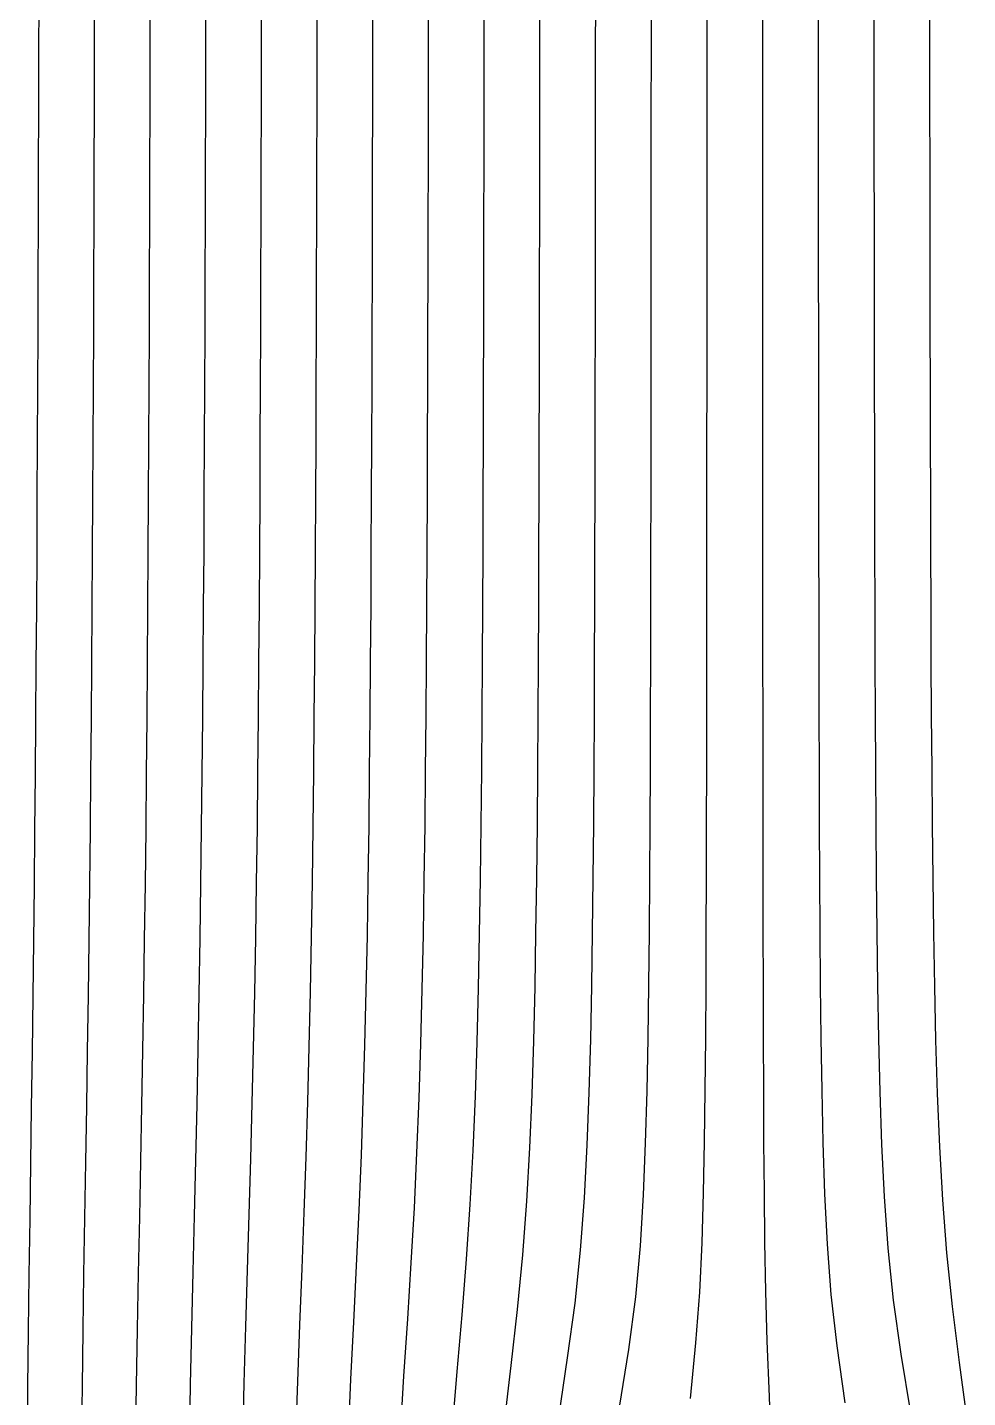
# Model space of a CAD drawing. Header units: metres. Extents: x -287 to 275, y -246 to 245.
# Drawn here: x -286.2 to -201.5, y -0.4 to 122.9 of the extents above; entities that cross this region are included whole.
import ezdxf

# ---------------------------------------------------------------- set-up
doc = ezdxf.new("R2010")
doc.units = ezdxf.units.M

msp = doc.modelspace()

# ---------------------------------------------------------------- linework, layer by layer
for p, q in [((-285.1656, 120.43677, -692.7792), (-285.15442, 125.422, -692.78186)), ((-280.15652, 120.4483, -692.77795), (-280.1457, 125.432495, -692.7808)), ((-275.14658, 120.45941, -692.77673), (-275.1362, 125.442566, -692.7798)), ((-270.13568, 120.47009, -692.77563), (-270.12582, 125.45221, -692.7788)), ((-265.12387, 120.48016, -692.77454), (-265.11465, 125.46124, -692.7779)), ((-260.11115, 120.4895, -692.77356), (-260.1027, 125.469666, -692.777)), ((-255.09756, 120.497986, -692.77264), (-255.09, 125.47717, -692.77625)), ((-250.08322, 120.50549, -692.77185), (-250.0766, 125.48395, -692.7755)), ((-245.06815, 120.51196, -692.7711), (-245.06262, 125.489624, -692.7749)), ((-240.05246, 120.51721, -692.77057), (-240.0481, 125.494385, -692.7744)), ((-235.03629, 120.52124, -692.7701), (-235.03314, 125.497925, -692.77405)), ((-230.01974, 120.523926, -692.7698), (-230.01788, 125.50018, -692.7738)), ((-225.00293, 120.52521, -692.76965), (-225.00241, 125.50134, -692.7736)), ((-219.98608, 120.525085, -692.76965), (-219.98688, 125.50122, -692.7736)), ((-214.9693, 120.5235, -692.7698), (-214.9714, 125.49982, -692.77374)), ((-209.9527, 120.52063, -692.7701), (-209.95612, 125.49719, -692.774)), ((-204.93646, 120.51636, -692.7705), (-204.94113, 125.49335, -692.7744)), ((-285.17783, 115.45227, -692.7762), (-285.1656, 120.43677, -692.7792)), ((-280.1685, 115.464966, -692.7748), (-280.15652, 120.4483, -692.77795)), ((-275.15808, 115.477234, -692.77344), (-275.14658, 120.45941, -692.77673)), ((-270.14664, 115.489136, -692.7721), (-270.13568, 120.47009, -692.77563)), ((-265.13412, 115.50037, -692.7709), (-265.12387, 120.48016, -692.77454)), ((-260.1206, 115.5108, -692.7697), (-260.11115, 120.4895, -692.77356)), ((-255.10608, 115.520325, -692.7686), (-255.09756, 120.497986, -692.77264)), ((-250.09067, 115.52881, -692.7677), (-250.08322, 120.50549, -692.77185)), ((-245.0744, 115.53607, -692.76685), (-245.06815, 120.51196, -692.7711)), ((-240.0574, 115.54199, -692.7662), (-240.05246, 120.51721, -692.77057)), ((-235.03986, 115.54657, -692.7656), (-235.03629, 120.52124, -692.7701)), ((-230.02185, 115.54962, -692.7653), (-230.01974, 120.523926, -692.7698)), ((-225.00357, 115.55115, -692.7651), (-225.00293, 120.52521, -692.76965)), ((-219.9852, 115.551025, -692.7651), (-219.98608, 120.525085, -692.76965)), ((-214.96692, 115.54932, -692.76526), (-214.9693, 120.5235, -692.7698)), ((-209.94888, 115.54596, -692.76556), (-209.9527, 120.52063, -692.7701)), ((-204.93124, 115.54114, -692.7661), (-204.93646, 120.51636, -692.7705)), ((-285.1913, 110.468445, -692.7729), (-285.17783, 115.45227, -692.7762)), ((-280.18167, 110.48248, -692.7713), (-280.1685, 115.464966, -692.7748)), ((-275.17087, 110.496155, -692.7697), (-275.15808, 115.477234, -692.77344)), ((-270.15884, 110.50937, -692.7682), (-270.14664, 115.489136, -692.7721)), ((-265.14563, 110.52188, -692.7667), (-265.13412, 115.50037, -692.7709)), ((-260.13123, 110.5336, -692.7654), (-260.1206, 115.5108, -692.7697)), ((-255.11569, 110.54431, -692.76416), (-255.10608, 115.520325, -692.7686)), ((-250.09906, 110.553925, -692.763), (-250.09067, 115.52881, -692.7677)), ((-245.08148, 110.56213, -692.762), (-245.0744, 115.53607, -692.76685)), ((-240.06305, 110.56894, -692.7612), (-240.0574, 115.54199, -692.7662)), ((-235.04395, 110.57413, -692.7606), (-235.03986, 115.54657, -692.7656)), ((-230.02429, 110.57761, -692.7602), (-230.02185, 115.54962, -692.7653)), ((-225.00433, 110.579346, -692.75995), (-225.00357, 115.55115, -692.7651)), ((-219.98425, 110.579254, -692.75995), (-219.9852, 115.551025, -692.7651)), ((-214.96423, 110.57733, -692.76013), (-214.96692, 115.54932, -692.76526)), ((-209.94455, 110.57364, -692.76056), (-209.94888, 115.54596, -692.76556)), ((-204.92535, 110.56821, -692.7611), (-204.93124, 115.54114, -692.7661)), ((-285.2062, 105.48538, -692.7692), (-285.1913, 110.468445, -692.7729)), ((-280.19632, 105.500885, -692.7674), (-280.18167, 110.48248, -692.7713)), ((-275.1851, 105.51611, -692.76556), (-275.17087, 110.496155, -692.7697)), ((-270.1725, 105.53082, -692.76385), (-270.15884, 110.50937, -692.7682)), ((-265.1585, 105.54489, -692.76215), (-265.14563, 110.52188, -692.7667)), ((-260.1432, 105.558075, -692.76056), (-260.13123, 110.5336, -692.7654)), ((-255.1265, 105.57019, -692.7591), (-255.11569, 110.54431, -692.76416)), ((-250.10861, 105.581055, -692.75775), (-250.09906, 110.553925, -692.763)), ((-245.08954, 105.590454, -692.7566), (-245.08148, 110.56213, -692.762)), ((-240.06949, 105.598206, -692.7556), (-240.06305, 110.56894, -692.7612)), ((-235.04861, 105.60419, -692.7549), (-235.04395, 110.57413, -692.7606)), ((-230.02713, 105.608215, -692.7544), (-230.02429, 110.57761, -692.7602)), ((-225.00522, 105.6102, -692.7541), (-225.00433, 110.579346, -692.75995)), ((-219.98318, 105.61011, -692.7541), (-219.98425, 110.579254, -692.75995)), ((-214.96124, 105.60797, -692.7543), (-214.96423, 110.57733, -692.76013)), ((-209.93964, 105.60379, -692.75476), (-209.94455, 110.57364, -692.76056)), ((-204.91867, 105.597595, -692.7555), (-204.92535, 110.56821, -692.7611)), ((-285.22263, 100.50308, -692.76526), (-285.2062, 105.48538, -692.7692)), ((-280.2125, 100.52026, -692.7631), (-280.19632, 105.500885, -692.7674)), ((-275.20093, 100.5372, -692.761), (-275.1851, 105.51611, -692.76556)), ((-270.18777, 100.55365, -692.7589), (-270.1725, 105.53082, -692.76385)), ((-265.17303, 100.56946, -692.75696), (-265.1585, 105.54489, -692.76215)), ((-260.1567, 100.58438, -692.75507), (-260.1432, 105.558075, -692.76056)), ((-255.13882, 100.598145, -692.75336), (-255.1265, 105.57019, -692.7591)), ((-250.11945, 100.610504, -692.7518), (-250.10861, 105.581055, -692.75775)), ((-245.09875, 100.62128, -692.75037), (-245.08954, 105.590454, -692.7566)), ((-240.07687, 100.63019, -692.7492), (-240.06949, 105.598206, -692.7556)), ((-235.05399, 100.637054, -692.74835), (-235.04861, 105.60419, -692.7549)), ((-230.03036, 100.64169, -692.7477), (-230.02713, 105.608215, -692.7544)), ((-225.00629, 100.64407, -692.7474), (-225.00522, 105.6102, -692.7541)), ((-219.98203, 100.64401, -692.7473), (-219.98318, 105.61011, -692.7541)), ((-214.95786, 100.64157, -692.7476), (-214.96124, 105.60797, -692.7543)), ((-209.93408, 100.63678, -692.74817), (-209.93964, 105.60379, -692.75476)), ((-204.91104, 100.62976, -692.749), (-204.91867, 105.597595, -692.7555)), ((-285.2408, 95.521454, -692.7608), (-285.22263, 100.50308, -692.76526)), ((-280.23056, 95.54053, -692.75836), (-280.2125, 100.52026, -692.7631)), ((-275.21866, 95.55945, -692.75586), (-275.20093, 100.5372, -692.761)), ((-270.20493, 95.57791, -692.7535), (-270.18777, 100.55365, -692.7589)), ((-265.1894, 95.595764, -692.7511), (-265.17303, 100.56946, -692.75696)), ((-260.17203, 95.61267, -692.7489), (-260.1567, 100.58438, -692.75507)), ((-255.15283, 95.62836, -692.7468), (-255.13882, 100.598145, -692.75336)), ((-250.1319, 95.64252, -692.74493), (-250.11945, 100.610504, -692.7518)), ((-245.10938, 95.65491, -692.7433), (-245.09875, 100.62128, -692.75037)), ((-240.08539, 95.66519, -692.7419), (-240.07687, 100.63019, -692.7492)), ((-235.06024, 95.67313, -692.7408), (-235.05399, 100.637054, -692.74835)), ((-230.03418, 95.67856, -692.74005), (-230.03036, 100.64169, -692.7477)), ((-225.00754, 95.681335, -692.7396), (-225.00629, 100.64407, -692.7474)), ((-219.98071, 95.681335, -692.73956), (-219.98203, 100.64401, -692.7473)), ((-214.95398, 95.67856, -692.73987), (-214.95786, 100.64157, -692.7476)), ((-209.92776, 95.673065, -692.7406), (-209.93408, 100.63678, -692.74817)), ((-204.90237, 95.66501, -692.7416), (-204.91104, 100.62976, -692.749)), ((-285.26093, 90.54053, -692.7559), (-285.2408, 95.521454, -692.7608)), ((-280.25067, 90.56177, -692.75305), (-280.23056, 95.54053, -692.75836)), ((-275.2385, 90.58292, -692.7502), (-275.21866, 95.55945, -692.75586)), ((-270.22427, 90.6037, -692.7473), (-270.20493, 95.57791, -692.7535)), ((-265.20795, 90.6239, -692.7445), (-265.1894, 95.595764, -692.7511)), ((-260.18948, 90.64313, -692.7418), (-260.17203, 95.61267, -692.7489)), ((-255.16888, 90.66107, -692.7394), (-255.15283, 95.62836, -692.7468)), ((-250.14621, 90.67737, -692.73706), (-250.1319, 95.64252, -692.74493)), ((-245.12158, 90.69168, -692.73505), (-245.10938, 95.65491, -692.7433)), ((-240.09528, 90.70361, -692.7334), (-240.08539, 95.66519, -692.7419)), ((-235.0675, 90.71292, -692.73206), (-235.06024, 95.67313, -692.7408)), ((-230.03867, 90.7193, -692.73114), (-230.03418, 95.67856, -692.74005)), ((-225.00906, 90.722565, -692.7306), (-225.00754, 95.681335, -692.7396)), ((-219.97925, 90.722595, -692.7305), (-219.98071, 95.681335, -692.73956)), ((-214.94955, 90.71945, -692.73096), (-214.95398, 95.67856, -692.73987)), ((-209.92044, 90.713135, -692.73175), (-209.92776, 95.673065, -692.7406)), ((-204.89233, 90.70383, -692.733), (-204.90237, 95.66501, -692.7416)), ((-285.2833, 85.56021, -692.7505), (-285.26093, 90.54053, -692.7559)), ((-280.2731, 85.58386, -692.74713), (-280.25067, 90.56177, -692.75305)), ((-275.2608, 85.607544, -692.7437), (-275.2385, 90.58292, -692.7502)), ((-270.24615, 85.63101, -692.74036), (-270.22427, 90.6037, -692.7473)), ((-265.22903, 85.65396, -692.737), (-265.20795, 90.6239, -692.7445)), ((-260.20944, 85.675934, -692.7338), (-260.18948, 90.64313, -692.7418)), ((-255.18735, 85.69656, -692.7308), (-255.16888, 90.66107, -692.7394)), ((-250.16278, 85.71542, -692.728), (-250.14621, 90.67737, -692.73706)), ((-245.13586, 85.732056, -692.7256), (-245.12158, 90.69168, -692.73505)), ((-240.10684, 85.746, -692.7235), (-240.09528, 90.70361, -692.7334)), ((-235.07605, 85.75693, -692.72186), (-235.0675, 90.71292, -692.73206)), ((-230.04395, 85.764465, -692.7207), (-230.03867, 90.7193, -692.73114)), ((-225.01093, 85.76837, -692.7201), (-225.00906, 90.722565, -692.7306)), ((-219.97757, 85.76849, -692.72003), (-219.97925, 90.722595, -692.7305)), ((-214.9444, 85.76486, -692.72046), (-214.94955, 90.71945, -692.73096)), ((-209.91196, 85.75748, -692.7215), (-209.92044, 90.713135, -692.73175)), ((-204.88077, 85.74667, -692.72296), (-204.89233, 90.70383, -692.733)), ((-285.30807, 80.580475, -692.7445), (-285.2833, 85.56021, -692.7505)), ((-280.2982, 80.60681, -692.74054), (-280.2731, 85.58386, -692.74713)), ((-275.28586, 80.63342, -692.7365), (-275.2608, 85.607544, -692.7437)), ((-270.27094, 80.65994, -692.7325), (-270.24615, 85.63101, -692.74036)), ((-265.25314, 80.686035, -692.72845), (-265.22903, 85.65396, -692.737)), ((-260.23242, 80.71127, -692.7246), (-260.20944, 85.675934, -692.7338)), ((-255.20871, 80.73511, -692.72095), (-255.18735, 85.69656, -692.7308)), ((-250.182, 80.75705, -692.7175), (-250.16278, 85.71542, -692.728)), ((-245.1525, 80.77649, -692.71454), (-245.13586, 85.732056, -692.7256)), ((-240.12042, 80.79294, -692.7119), (-240.10684, 85.746, -692.7235)), ((-235.08615, 80.80585, -692.7099), (-235.07605, 85.75693, -692.72186)), ((-230.05023, 80.81482, -692.70844), (-230.04395, 85.764465, -692.7207)), ((-225.01318, 80.81949, -692.7077), (-225.01093, 85.76837, -692.7201)), ((-219.97571, 80.81973, -692.7076), (-219.97757, 85.76849, -692.72003)), ((-214.93842, 80.81552, -692.7081), (-214.9444, 85.76486, -692.72046)), ((-209.9021, 80.806885, -692.7094), (-209.91196, 85.75748, -692.7215)), ((-204.86725, 80.79422, -692.71124), (-204.88077, 85.74667, -692.72296)), ((-285.33566, 75.601074, -692.7378), (-285.30807, 80.580475, -692.7445)), ((-280.32626, 75.63046, -692.73315), (-280.2982, 80.60681, -692.74054)), ((-275.31418, 75.66037, -692.7284), (-275.28586, 80.63342, -692.7365)), ((-270.2991, 75.69049, -692.7235), (-270.27094, 80.65994, -692.7325)), ((-265.28073, 75.72031, -692.7187), (-265.25314, 80.686035, -692.72845)), ((-260.2589, 75.74936, -692.714), (-260.23242, 80.71127, -692.7246)), ((-255.23352, 75.77701, -692.7095), (-255.20871, 80.73511, -692.72095)), ((-250.20456, 75.80267, -692.7053), (-250.182, 80.75705, -692.7175)), ((-245.17212, 75.82556, -692.70154), (-245.1525, 80.77649, -692.71454)), ((-240.13654, 75.84503, -692.6983), (-240.12042, 80.79294, -692.7119)), ((-235.0982, 75.86044, -692.69574), (-235.08615, 80.80585, -692.7099)), ((-230.05777, 75.871216, -692.6939), (-230.05023, 80.81482, -692.70844)), ((-225.01593, 75.87686, -692.69293), (-225.01318, 80.81949, -692.7077)), ((-219.97354, 75.87726, -692.6928), (-219.97571, 80.81973, -692.7076)), ((-214.9314, 75.872314, -692.6935), (-214.93842, 80.81552, -692.7081)), ((-209.89041, 75.86215, -692.69507), (-209.9021, 80.806885, -692.7094)), ((-204.85135, 75.84714, -692.6974), (-204.86725, 80.79422, -692.71124)), ((-285.36627, 70.62192, -692.7304), (-285.33566, 75.601074, -692.7378)), ((-280.35773, 70.654724, -692.72485), (-280.32626, 75.63046, -692.73315)), ((-275.34616, 70.688385, -692.7192), (-275.31418, 75.66037, -692.7284)), ((-270.3312, 70.722565, -692.7134), (-270.2991, 75.69049, -692.7235)), ((-265.31244, 70.756744, -692.7075), (-265.28073, 75.72031, -692.7187)), ((-260.28958, 70.790344, -692.7017), (-260.2589, 75.74936, -692.714)), ((-255.26251, 70.8226, -692.69617), (-255.23352, 75.77701, -692.7095)), ((-250.23105, 70.85275, -692.6909), (-250.20456, 75.80267, -692.7053)), ((-245.19537, 70.879944, -692.6862), (-245.17212, 75.82556, -692.70154)), ((-240.15573, 70.9032, -692.6821), (-240.13654, 75.84503, -692.6983)), ((-235.11267, 70.92172, -692.6789), (-235.0982, 75.86044, -692.69574)), ((-230.0669, 70.93472, -692.6765), (-230.05777, 75.871216, -692.6939)), ((-225.01932, 70.94171, -692.67523), (-225.01593, 75.87686, -692.69293)), ((-219.97107, 70.94226, -692.67505), (-219.97354, 75.87726, -692.6928)), ((-214.9231, 70.93637, -692.67596), (-214.9314, 75.872314, -692.6935)), ((-209.87659, 70.924255, -692.6779), (-209.89041, 75.86215, -692.69507)), ((-204.83252, 70.9064, -692.6809), (-204.85135, 75.84714, -692.6974)), ((-285.40027, 65.64267, -692.72217), (-285.36627, 70.62192, -692.7304)), ((-280.39297, 65.67926, -692.71564), (-280.35773, 70.654724, -692.72485)), ((-275.38232, 65.71716, -692.7088), (-275.34616, 70.688385, -692.7192)), ((-270.36783, 65.75604, -692.7018), (-270.3312, 70.722565, -692.7134)), ((-265.34897, 65.79532, -692.69464), (-265.31244, 70.756744, -692.7075)), ((-260.32535, 65.83429, -692.6875), (-260.28958, 70.790344, -692.7017)), ((-255.29657, 65.87213, -692.68054), (-255.26251, 70.8226, -692.69617)), ((-250.26251, 65.90787, -692.67395), (-250.23105, 70.85275, -692.6909)), ((-245.22318, 65.94031, -692.66797), (-245.19537, 70.879944, -692.6862)), ((-240.1789, 65.96835, -692.6627), (-240.15573, 70.9032, -692.6821)), ((-235.13022, 65.990814, -692.6585), (-235.11267, 70.92172, -692.6789)), ((-230.07806, 66.006714, -692.6555), (-230.0669, 70.93472, -692.6765)), ((-225.02359, 66.01535, -692.6538), (-225.01932, 70.94171, -692.67523)), ((-219.96814, 66.01614, -692.65356), (-219.97107, 70.94226, -692.67505)), ((-214.91318, 66.009125, -692.6547), (-214.9231, 70.93637, -692.67596)), ((-209.86002, 65.99451, -692.6573), (-209.87659, 70.924255, -692.6779)), ((-204.80997, 65.97302, -692.6611), (-204.83252, 70.9064, -692.6809)), ((-285.43802, 60.663025, -692.7131), (-285.40027, 65.64267, -692.72217)), ((-280.43246, 60.703766, -692.70526), (-280.39297, 65.67926, -692.71564)), ((-275.4233, 60.74646, -692.6971), (-275.38232, 65.71716, -692.7088)), ((-270.4098, 60.79071, -692.68854), (-270.36783, 65.75604, -692.7018)), ((-265.39127, 60.835938, -692.67975), (-265.34897, 65.79532, -692.69464)), ((-260.36713, 60.88138, -692.67084), (-260.32535, 65.83429, -692.6875)), ((-255.33685, 60.925964, -692.6621), (-255.29657, 65.87213, -692.68054)), ((-250.30005, 60.968475, -692.65375), (-250.26251, 65.90787, -692.67395)), ((-245.25668, 61.007538, -692.64606), (-245.22318, 65.94031, -692.66797)), ((-240.207, 61.041626, -692.6393), (-240.1789, 65.96835, -692.6627)), ((-235.15167, 61.069153, -692.6337), (-235.13022, 65.990814, -692.6585)), ((-230.09186, 61.088867, -692.62976), (-230.07806, 66.006714, -692.6555)), ((-225.02896, 61.09958, -692.6275), (-225.02359, 66.01535, -692.6538)), ((-219.96475, 61.10077, -692.62714), (-219.96814, 66.01614, -692.65356)), ((-214.90112, 61.092255, -692.62866), (-214.91318, 66.009125, -692.6547)), ((-209.83994, 61.074432, -692.632), (-209.86002, 65.99451, -692.6573)), ((-204.78275, 61.04825, -692.637), (-204.80997, 65.97302, -692.6611)), ((-285.4798, 55.682465, -692.70294), (-285.43802, 60.663025, -692.7131)), ((-280.4767, 55.727783, -692.69366), (-280.43246, 60.703766, -692.70526)), ((-275.46967, 55.775818, -692.6838), (-275.4233, 60.74646, -692.6971)), ((-270.45782, 55.826233, -692.67334), (-270.4098, 60.79071, -692.68854)), ((-265.44028, 55.878357, -692.6625), (-265.39127, 60.835938, -692.67975)), ((-260.41617, 55.931427, -692.65137), (-260.36713, 60.88138, -692.67084)), ((-255.38467, 55.984222, -692.64026), (-255.33685, 60.925964, -692.6621)), ((-250.34518, 56.035187, -692.6295), (-250.30005, 60.968475, -692.65375)), ((-245.2974, 56.08258, -692.61945), (-245.25668, 61.007538, -692.64606)), ((-240.24155, 56.12439, -692.6106), (-240.207, 61.041626, -692.6393)), ((-235.17831, 56.15854, -692.6033), (-235.15167, 61.069153, -692.6337)), ((-230.10907, 56.183197, -692.5979), (-230.09186, 61.088867, -692.62976)), ((-225.0358, 56.196747, -692.5949), (-225.02896, 61.09958, -692.6275)), ((-219.96072, 56.198425, -692.59436), (-219.96475, 61.10077, -692.62714)), ((-214.88638, 56.187958, -692.5964), (-214.90112, 61.092255, -692.62866)), ((-209.81528, 56.165985, -692.6008), (-209.83994, 61.074432, -692.632)), ((-204.74948, 56.133698, -692.6074), (-204.78275, 61.04825, -692.637)), ((-285.52594, 50.70041, -692.69183), (-285.4798, 55.682465, -692.70294)), ((-280.52606, 50.75067, -692.6807), (-280.4767, 55.727783, -692.69366)), ((-275.5221, 50.804565, -692.66876), (-275.46967, 55.775818, -692.6838)), ((-270.51288, 50.861908, -692.656), (-270.45782, 55.826233, -692.67334)), ((-265.49722, 50.92209, -692.64246), (-265.44028, 55.878357, -692.6625)), ((-260.47397, 50.98419, -692.6285), (-260.41617, 55.931427, -692.65137)), ((-255.4418, 51.046936, -692.61426), (-255.38467, 55.984222, -692.64026)), ((-250.39981, 51.10843, -692.6003), (-250.34518, 56.035187, -692.6295)), ((-245.34732, 51.166443, -692.58704), (-245.2974, 56.08258, -692.61945)), ((-240.2844, 51.21823, -692.57513), (-240.24155, 56.12439, -692.6106)), ((-235.21167, 51.26111, -692.56525), (-235.17831, 56.15854, -692.6033)), ((-230.13092, 51.292328, -692.558), (-230.10907, 56.183197, -692.5979)), ((-225.04459, 51.309753, -692.5538), (-225.0358, 56.196747, -692.5949)), ((-219.95581, 51.312073, -692.55304), (-219.96072, 56.198425, -692.59436)), ((-214.86801, 51.29904, -692.5558), (-214.88638, 56.187958, -692.5964)), ((-209.78458, 51.271484, -692.5618), (-209.81528, 56.165985, -692.6008)), ((-204.70834, 51.2312, -692.57074), (-204.74948, 56.133698, -692.6074)), ((-285.5766, 45.716156, -692.67957), (-285.52594, 50.70041, -692.69183)), ((-280.581, 45.771576, -692.6664), (-280.52606, 50.75067, -692.6807)), ((-275.58124, 45.83185, -692.65186), (-275.5221, 50.804565, -692.66876)), ((-270.5759, 45.89688, -692.63617), (-270.51288, 50.861908, -692.656)), ((-265.56345, 45.966248, -692.61926), (-265.49722, 50.92209, -692.64246)), ((-260.5422, 46.039093, -692.60144), (-260.47397, 50.98419, -692.6285)), ((-255.5104, 46.11386, -692.58307), (-255.4418, 51.046936, -692.61426)), ((-250.46643, 46.188477, -692.56464), (-250.39981, 51.10843, -692.6003)), ((-245.40915, 46.26004, -692.54694), (-245.34732, 51.166443, -692.58704)), ((-240.33813, 46.32498, -692.53076), (-240.2844, 51.21823, -692.57513)), ((-235.25409, 46.379456, -692.51715), (-235.21167, 51.26111, -692.56525)), ((-230.15897, 46.419617, -692.507), (-230.13092, 51.292328, -692.558)), ((-225.05612, 46.44232, -692.5012), (-225.04459, 51.309753, -692.5538)), ((-219.9498, 46.445618, -692.5001), (-219.95581, 51.312073, -692.55304)), ((-214.84482, 46.429077, -692.50397), (-214.86801, 51.29904, -692.5558)), ((-209.74588, 46.39395, -692.5123), (-209.78458, 51.271484, -692.5618)), ((-204.65683, 46.342987, -692.5246), (-204.70834, 51.2312, -692.57074)), ((-285.6319, 40.72873, -692.6662), (-285.5766, 45.716156, -692.67957)), ((-280.6418, 40.78943, -692.65045), (-280.581, 45.771576, -692.6664)), ((-275.64767, 40.856415, -692.6329), (-275.58124, 45.83185, -692.65186)), ((-270.6478, 40.9299, -692.6135), (-270.5759, 45.89688, -692.63617)), ((-265.64032, 41.009644, -692.59235), (-265.56345, 45.966248, -692.61926)), ((-260.6229, 41.09497, -692.5696), (-260.5422, 46.039093, -692.60144)), ((-255.59302, 41.184357, -692.5456), (-255.5104, 46.11386, -692.58307)), ((-250.54822, 41.27533, -692.52106), (-250.46643, 46.188477, -692.56464)), ((-245.48645, 41.36429, -692.497), (-245.40915, 46.26004, -692.54694)), ((-240.4065, 41.446594, -692.4747), (-240.33813, 46.32498, -692.53076)), ((-235.3088, 41.516754, -692.4555), (-235.25409, 46.379456, -692.51715)), ((-230.19565, 41.569305, -692.4411), (-230.15897, 46.419617, -692.507)), ((-225.07144, 41.599426, -692.4327), (-225.05612, 46.44232, -692.5012)), ((-219.94223, 41.604065, -692.4311), (-219.9498, 46.445618, -692.5001)), ((-214.81497, 41.582672, -692.4365), (-214.84482, 46.429077, -692.50397)), ((-209.69629, 41.53714, -692.4485), (-209.74588, 46.39395, -692.5123)), ((-204.5914, 41.471527, -692.46576), (-204.65683, 46.342987, -692.5246)), ((-285.6918, 35.73709, -692.65173), (-285.6319, 40.72873, -692.6662)), ((-280.70856, 35.802917, -692.633), (-280.6418, 40.78943, -692.65045)), ((-275.72177, 35.87674, -692.61176), (-275.64767, 40.856415, -692.6329)), ((-270.7295, 35.959137, -692.5878), (-270.6478, 40.9299, -692.6135)), ((-265.72937, 36.050354, -692.56116), (-265.64032, 41.009644, -692.59235)), ((-260.71832, 36.150055, -692.53186), (-260.6229, 41.09497, -692.5696)), ((-255.69287, 36.256866, -692.5003), (-255.59302, 41.184357, -692.5456)), ((-250.64926, 36.368164, -692.46735), (-250.54822, 41.27533, -692.52106)), ((-245.58395, 36.479553, -692.43414), (-245.48645, 41.36429, -692.497)), ((-240.4945, 36.58499, -692.40265), (-240.4065, 41.446594, -692.4747)), ((-235.3805, 36.676758, -692.3751), (-235.3088, 41.516754, -692.4555)), ((-230.24442, 36.746704, -692.354), (-230.19565, 41.569305, -692.4411)), ((-225.09216, 36.787415, -692.34155), (-225.07144, 41.599426, -692.4327)), ((-219.93256, 36.79413, -692.3392), (-219.94223, 41.604065, -692.4311)), ((-214.77576, 36.76581, -692.34717), (-214.81497, 41.582672, -692.4365)), ((-209.63144, 36.705536, -692.3646), (-209.69629, 41.53714, -692.4485)), ((-204.50702, 36.61969, -692.38965), (-204.5914, 41.471527, -692.46576)), ((-280.78107, 30.810486, -692.61395), (-280.70856, 35.802917, -692.633)), ((-275.80368, 30.89087, -692.5883), (-275.72177, 35.87674, -692.61176)), ((-270.82156, 30.98233, -692.5589), (-270.7295, 35.959137, -692.5878)), ((-265.83188, 31.085693, -692.5253), (-265.72937, 36.050354, -692.56116)), ((-260.83078, 31.201447, -692.48755), (-260.71832, 36.150055, -692.53186)), ((-255.81354, 31.328644, -692.44574), (-255.69287, 36.256866, -692.5003)), ((-250.77454, 31.464905, -692.4008), (-250.64926, 36.368164, -692.46735)), ((-245.70804, 31.605194, -692.3544), (-245.58395, 36.479553, -692.43414)), ((-240.60925, 31.741669, -692.309), (-240.4945, 36.58499, -692.40265)), ((-235.47601, 31.863586, -692.26843), (-235.3805, 36.676758, -692.3751)), ((-230.31061, 31.958496, -692.2366), (-230.24442, 36.746704, -692.354)), ((-225.12091, 32.01477, -692.2175), (-225.09216, 36.787415, -692.34155)), ((-219.91986, 32.024536, -692.2138), (-219.93256, 36.79413, -692.3392)), ((-214.72302, 31.986084, -692.22595), (-214.77576, 36.76581, -692.34717)), ((-209.5451, 31.904541, -692.2524), (-209.63144, 36.705536, -692.3646)), ((-204.39655, 31.790161, -692.2896), (-204.50702, 36.61969, -692.38965)), ((-285.75586, 30.74002, -692.6362), (-285.6918, 35.73709, -692.65173)), ((-275.89294, 25.896484, -692.5628), (-275.80368, 30.89087, -692.5883)), ((-270.92404, 25.996368, -692.5267), (-270.82156, 30.98233, -692.5589)), ((-265.9487, 26.112, -692.4845), (-265.83188, 31.085693, -692.5253)), ((-260.96237, 26.244812, -692.4357), (-260.83078, 31.201447, -692.48755)), ((-255.95883, 26.395203, -692.3801), (-255.81354, 31.328644, -692.44574)), ((-250.93008, 26.561462, -692.31836), (-250.77454, 31.464905, -692.4008)), ((-245.867, 26.738556, -692.2524), (-245.70804, 31.605194, -692.3544)), ((-240.76074, 26.916687, -692.1858), (-240.60925, 31.741669, -692.309)), ((-235.60562, 27.080994, -692.1242), (-235.47601, 31.863586, -692.26843)), ((-230.40247, 27.212524, -692.07465), (-230.31061, 31.958496, -692.2366)), ((-225.16159, 27.292236, -692.0443), (-225.12091, 32.01477, -692.2175)), ((-219.90265, 27.306702, -692.03827), (-219.91986, 32.024536, -692.2138)), ((-214.65033, 27.253052, -692.05756), (-214.72302, 31.986084, -692.22595)), ((-209.42758, 27.139984, -692.099), (-209.5451, 31.904541, -692.2524)), ((-204.24951, 26.98468, -692.15607), (-204.39655, 31.790161, -692.2896)), ((-285.82343, 25.736176, -692.6199), (-285.75586, 30.74002, -692.6362)), ((-280.85873, 25.810394, -692.5936), (-280.78107, 30.810486, -692.61395)), ((-230.53305, 22.516937, -691.84564), (-230.40247, 27.212524, -692.07465)), ((-225.2208, 22.632874, -691.7954), (-225.16159, 27.292236, -692.0443)), ((-219.87857, 22.654846, -691.78516), (-219.90265, 27.306702, -692.03827)), ((-214.54727, 22.577545, -691.8172), (-214.65033, 27.253052, -692.05756)), ((-209.26416, 22.41681, -691.88477), (-209.42758, 27.139984, -692.099)), ((-275.98843, 20.8909, -692.5355), (-275.89294, 25.896484, -692.5628)), ((-271.036, 20.997711, -692.49146), (-270.92404, 25.996368, -692.5267)), ((-266.07968, 21.12439, -692.4387), (-265.9487, 26.112, -692.4845)), ((-261.11435, 21.274109, -692.37585), (-260.96237, 26.244812, -692.4357)), ((-256.13223, 21.44928, -692.3019), (-255.95883, 26.395203, -692.3801)), ((-251.1225, 21.650238, -692.21655), (-250.93008, 26.561462, -692.31836)), ((-246.0712, 21.873016, -692.12164), (-245.867, 26.738556, -692.2524)), ((-240.96286, 22.106628, -692.0218), (-240.76074, 26.916687, -692.1858)), ((-235.78464, 22.330902, -691.92566), (-235.60562, 27.080994, -692.1242)), ((-204.05096, 22.202118, -691.9753), (-204.24951, 26.98468, -692.15607)), ((-285.89322, 20.724243, -692.60297), (-285.82343, 25.736176, -692.6199)), ((-280.94022, 20.80069, -692.57227), (-280.85873, 25.810394, -692.5936)), ((-236.03568, 17.608826, -691.6481), (-235.78464, 22.330902, -691.92566)), ((-230.72318, 17.876862, -691.51373), (-230.53305, 22.516937, -691.84564)), ((-225.30957, 18.050018, -691.42633), (-225.2208, 22.632874, -691.7954)), ((-219.84366, 18.084229, -691.40814), (-219.87857, 22.654846, -691.78516)), ((-214.39679, 17.969238, -691.4642), (-214.54727, 22.577545, -691.8172)), ((-209.03198, 17.734985, -691.5795), (-209.26416, 22.41681, -691.88477)), ((-203.7799, 17.434174, -691.72784), (-204.05096, 22.202118, -691.9753)), ((-271.15546, 15.982208, -692.4539), (-271.036, 20.997711, -692.49146)), ((-266.22314, 16.117004, -692.38855), (-266.07968, 21.12439, -692.4387)), ((-261.2861, 16.281189, -692.3083), (-261.11435, 21.274109, -692.37585)), ((-256.33557, 16.480286, -692.21014), (-256.13223, 21.44928, -692.3019)), ((-251.35779, 16.718414, -692.09216), (-251.1225, 21.650238, -692.21655)), ((-246.33249, 16.995117, -691.9546), (-246.0712, 21.873016, -692.12164)), ((-241.23389, 17.300385, -691.8023), (-240.96286, 22.106628, -692.0218)), ((-285.96368, 15.703033, -692.5858), (-285.89322, 20.724243, -692.60297)), ((-281.02368, 15.779572, -692.5503), (-280.94022, 20.80069, -692.57227)), ((-276.08804, 15.871307, -692.507), (-275.98843, 20.8909, -692.5355)), ((-241.59561, 12.472076, -691.5099), (-241.23389, 17.300385, -691.8023)), ((-236.39069, 12.894379, -691.2565), (-236.03568, 17.608826, -691.6481)), ((-231.00595, 13.284515, -691.02185), (-230.72318, 17.876862, -691.51373)), ((-225.44644, 13.549164, -690.86206), (-225.30957, 18.050018, -691.42633)), ((-219.7911, 13.603638, -690.82776), (-219.84366, 18.084229, -691.40814)), ((-214.17078, 13.427429, -690.93146), (-214.39679, 17.969238, -691.4642)), ((-208.69675, 13.079681, -691.13763), (-209.03198, 17.734985, -691.5795)), ((-203.40887, 12.656555, -691.3887), (-203.7799, 17.434174, -691.72784)), ((-266.37488, 11.083435, -692.3355), (-266.22314, 16.117004, -692.38855)), ((-261.47394, 11.256195, -692.2343), (-261.2861, 16.281189, -692.3083)), ((-256.56708, 11.473755, -692.1058), (-256.33557, 16.480286, -692.21014)), ((-251.63855, 11.746155, -691.94385), (-251.35779, 16.718414, -692.09216)), ((-246.66156, 12.080231, -691.74445), (-246.33249, 16.995117, -691.9546)), ((-286.03256, 10.671722, -692.569), (-285.96368, 15.703033, -692.5858)), ((-281.10632, 10.745575, -692.5285), (-281.02368, 15.779572, -692.5503)), ((-276.1883, 10.835327, -692.4782), (-276.08804, 15.871307, -692.507)), ((-271.27835, 10.945831, -692.41516), (-271.15546, 15.982208, -692.4539)), ((-219.70947, 9.188812, -689.9101), (-219.7911, 13.603638, -690.82776)), ((-242.06699, 7.569367, -691.12933), (-241.59561, 12.472076, -691.5099)), ((-236.88885, 8.131165, -690.70795), (-236.39069, 12.894379, -691.2565)), ((-231.43057, 8.693451, -690.28546), (-231.00595, 13.284515, -691.02185)), ((-225.66217, 9.100922, -689.97833), (-225.44644, 13.549164, -690.86206)), ((-213.82489, 8.914215, -690.1131), (-214.17078, 13.427429, -690.93146)), ((-208.21173, 8.397491, -690.497), (-208.69675, 13.079681, -691.13763)), ((-202.90894, 7.813324, -690.9309), (-203.40887, 12.656555, -691.3887)), ((-261.6692, 6.188751, -692.1573), (-261.47394, 11.256195, -692.2343)), ((-256.81805, 6.412354, -691.99255), (-256.56708, 11.473755, -692.1058)), ((-251.9591, 6.705963, -691.7746), (-251.63855, 11.746155, -691.94385)), ((-247.06116, 7.088135, -691.4895), (-246.66156, 12.080231, -691.74445)), ((-286.09717, 5.630066, -692.55304), (-286.03256, 10.671722, -692.569)), ((-281.18463, 5.697937, -692.5077), (-281.10632, 10.745575, -692.5285)), ((-276.28473, 5.78125, -692.45044), (-276.1883, 10.835327, -692.4782)), ((-271.3988, 5.885345, -692.3771), (-271.27835, 10.945831, -692.41516)), ((-266.52747, 6.0177, -692.282), (-266.37488, 11.083435, -692.3355)), ((-232.05515, 3.959625, -689.20435), (-231.43057, 8.693451, -690.28546)), ((-226.00128, 4.565704, -688.5959), (-225.66217, 9.100922, -689.97833)), ((-219.58154, 4.703796, -688.4542), (-219.70947, 9.188812, -689.9101)), ((-213.2998, 4.285736, -688.8676), (-213.82489, 8.914215, -690.1131)), ((-242.64523, 2.502533, -690.6627), (-242.06699, 7.569367, -691.12933)), ((-237.55872, 3.194061, -689.9712), (-236.88885, 8.131165, -690.70795)), ((-207.53119, 3.550842, -689.5968), (-208.21173, 8.397491, -690.497)), ((-202.26895, 2.79657, -690.34454), (-202.90894, 7.813324, -690.9309)), ((-261.8574, 1.070648, -692.0829), (-261.6692, 6.188751, -692.1573)), ((-257.0699, 1.279419, -691.8787), (-256.81805, 6.412354, -691.99255)), ((-252.29816, 1.566345, -691.59534), (-251.9591, 6.705963, -691.7746)), ((-247.51306, 1.962952, -691.2011), (-247.06116, 7.088135, -691.4895)), ((-286.1547, 0.578613, -692.53876), (-286.09717, 5.630066, -692.55304)), ((-281.25458, 0.636993, -692.48895), (-281.18463, 5.697937, -692.5077)), ((-276.37158, 0.708832, -692.4252), (-276.28473, 5.78125, -692.45044)), ((-271.50903, 0.799347, -692.342), (-271.3988, 5.885345, -692.3771)), ((-266.67017, 0.916199, -692.2317), (-266.52747, 6.0177, -692.282)), ((-232.89157, -1.247284, -687.7581), (-232.05515, 3.959625, -689.20435)), ((-226.49655, -0.466126, -686.58203), (-226.00128, 4.565704, -688.5959)), ((-219.39297, -0.276489, -686.29126), (-219.58154, 4.703796, -688.4542)), ((-212.56427, -0.834717, -687.12036), (-213.2998, 4.285736, -688.8676)), ((-243.26956, -2.846191, -690.1587), (-242.64523, 2.502533, -690.6627)), ((-238.36154, -2.132751, -689.0885), (-237.55872, 3.194061, -689.9712)), ((-206.67053, -1.733002, -688.4577), (-207.53119, 3.550842, -689.5968)), ((-201.54321, -2.555267, -689.67957), (-202.26895, 2.79657, -690.34454)), ((-257.29288, -3.933807, -691.77747), (-257.0699, 1.279419, -691.8787)), ((-252.61313, -3.696899, -691.4284), (-252.29816, 1.566345, -691.59534)), ((-247.96115, -3.351654, -690.9148), (-247.51306, 1.962952, -691.2011)), ((-286.2022, -4.48114, -692.52673), (-286.1547, 0.578613, -692.53876)), ((-281.31213, -4.435486, -692.47327), (-281.25458, 0.636993, -692.48895)), ((-276.443, -4.379974, -692.4041), (-276.37158, 0.708832, -692.4252)), ((-271.60004, -4.310425, -692.3127), (-271.50903, 0.799347, -692.342)), ((-266.78955, -4.220428, -692.1892), (-266.67017, 0.916199, -692.2317)), ((-262.01846, -4.100128, -692.01874), (-261.8574, 1.070648, -692.0829)), ((-219.17474, -6.580475, -683.78754), (-219.39297, -0.276489, -686.29126))]:
    msp.add_line(p, q)

doc.saveas('drawing.dxf')
